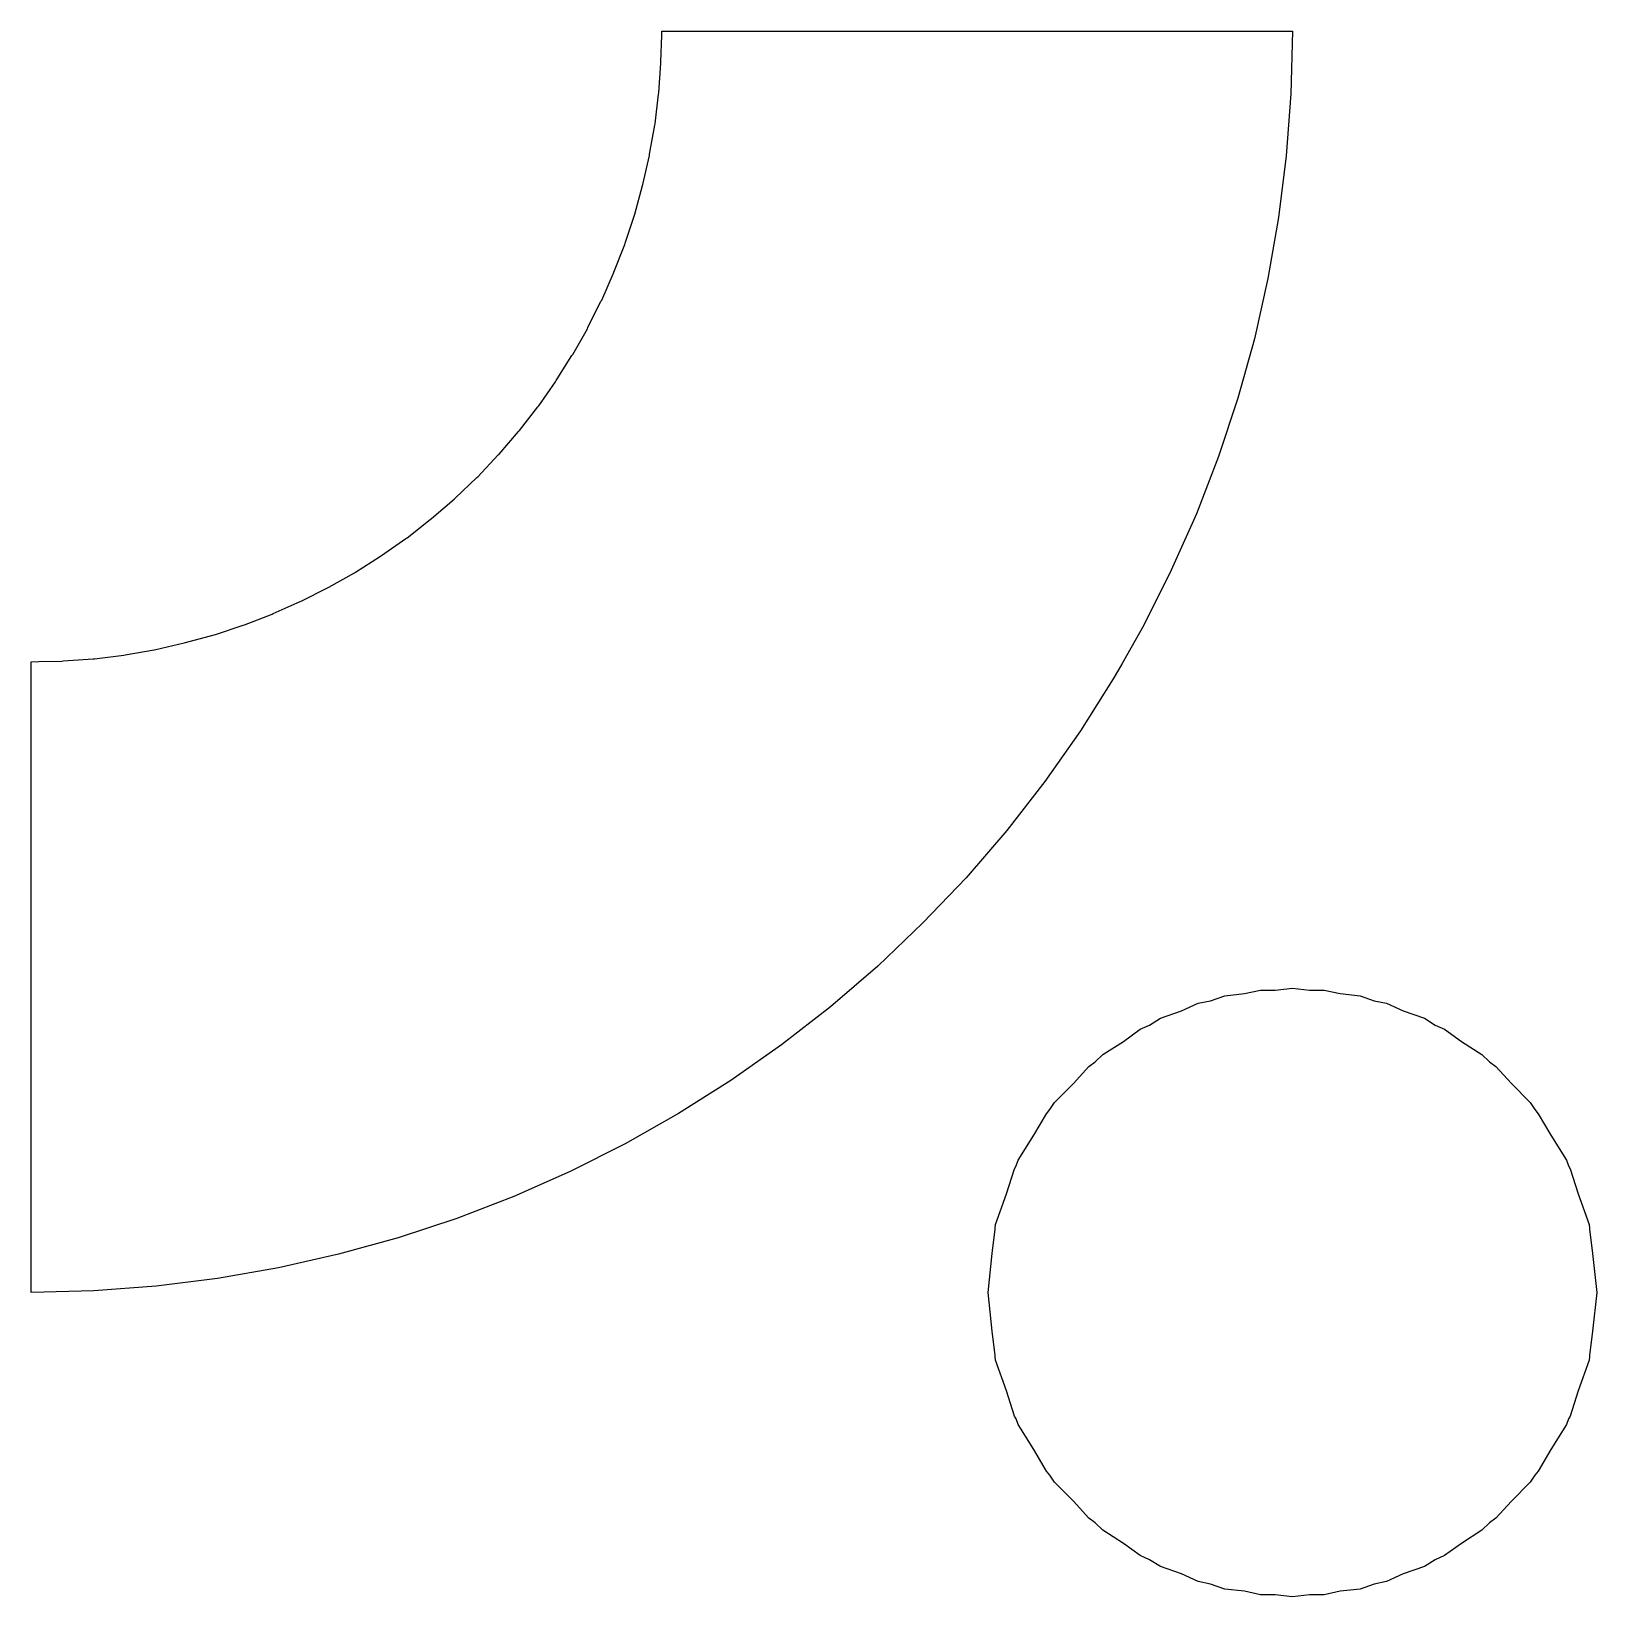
# Model space of a CAD drawing. Extents: x 125 to 175, y -125 to -75.
# Drawn here: x 125 to 128.724, y -78.724 to -75 of the extents above.
import ezdxf

# ---------------------------------------------------------------- set-up
doc = ezdxf.new("R2010")
doc.units = 0
doc.layers.add('BLACK', color=7, linetype='CONTINUOUS')

msp = doc.modelspace()

# ---------------------------------------------------------------- linework, layer by layer
at = {"layer": 'BLACK', "linetype": 'CONTINUOUS'}
for p, q in [((126.5, -75.0091), (126.5, -75)), ((126.5, -75), (128, -75)), ((128, -75), (127.996, -75.1488)), ((126.498, -75.0728), (126.5, -75.0091)), ((126.5, -75.0091), (126.5, -75.0091)), ((126.498, -75.0759), (126.498, -75.0728)), ((126.493, -75.1467), (126.498, -75.0759)), ((126.484, -75.22), (126.492, -75.1498)), ((126.492, -75.1498), (126.493, -75.1467)), ((127.996, -75.1488), (127.985, -75.2965)), ((126.471, -75.2925), (126.483, -75.223)), ((126.483, -75.223), (126.484, -75.22)), ((126.455, -75.3641), (126.471, -75.2955)), ((126.471, -75.2955), (126.471, -75.2925)), ((127.985, -75.2965), (127.967, -75.443)), ((126.436, -75.4348), (126.454, -75.3671)), ((126.454, -75.3671), (126.455, -75.3641)), ((126.413, -75.5043), (126.435, -75.4377)), ((126.435, -75.4377), (126.436, -75.4348)), ((127.967, -75.443), (127.942, -75.588)), ((126.386, -75.5726), (126.412, -75.5072)), ((126.412, -75.5072), (126.413, -75.5043)), ((126.357, -75.6395), (126.385, -75.5754)), ((126.385, -75.5754), (126.386, -75.5726)), ((127.942, -75.588), (127.91, -75.7313)), ((126.324, -75.7049), (126.355, -75.6423)), ((126.355, -75.6423), (126.357, -75.6395)), ((126.288, -75.7688), (126.323, -75.7077)), ((126.323, -75.7077), (126.324, -75.7049)), ((127.91, -75.7313), (127.87, -75.8725)), ((126.249, -75.8309), (126.286, -75.7715)), ((126.286, -75.7715), (126.288, -75.7688)), ((126.207, -75.8911), (126.247, -75.8335)), ((126.247, -75.8335), (126.249, -75.8309)), ((126.161, -75.9494), (126.205, -75.8936)), ((126.205, -75.8936), (126.207, -75.8911)), ((127.87, -75.8725), (127.824, -76.0115)), ((126.113, -76.0056), (126.159, -75.9518)), ((126.159, -75.9518), (126.161, -75.9494)), ((126.111, -76.0079), (126.113, -76.0056)), ((126.062, -76.0595), (126.111, -76.0079)), ((127.824, -76.0115), (127.772, -76.148)), ((126.008, -76.1109), (126.06, -76.0617)), ((126.06, -76.0617), (126.062, -76.0595)), ((125.952, -76.1593), (126.006, -76.113)), ((126.006, -76.113), (126.008, -76.1109)), ((127.772, -76.148), (127.712, -76.2818)), ((125.894, -76.2047), (125.949, -76.1613)), ((125.949, -76.1613), (125.952, -76.1593)), ((125.833, -76.2471), (125.891, -76.2066)), ((125.891, -76.2066), (125.894, -76.2047)), ((125.771, -76.2864), (125.831, -76.2488)), ((125.831, -76.2488), (125.833, -76.2471)), ((125.708, -76.3225), (125.769, -76.288)), ((125.769, -76.288), (125.771, -76.2864)), ((127.712, -76.2818), (127.647, -76.4127)), ((125.642, -76.3555), (125.705, -76.324)), ((125.705, -76.324), (125.708, -76.3225)), ((125.575, -76.3852), (125.64, -76.3568)), ((125.64, -76.3568), (125.642, -76.3555)), ((125.438, -76.4347), (125.504, -76.4126)), ((125.504, -76.4126), (125.507, -76.4116)), ((125.507, -76.4116), (125.573, -76.3864)), ((125.573, -76.3864), (125.575, -76.3852)), ((127.647, -76.4127), (127.595, -76.5041)), ((125.367, -76.4543), (125.435, -76.4356)), ((125.435, -76.4356), (125.438, -76.4347)), ((125.15, -76.4925), (125.22, -76.4838)), ((125.22, -76.4838), (125.223, -76.4833)), ((125.223, -76.4833), (125.292, -76.4712)), ((125.292, -76.4712), (125.296, -76.4706)), ((125.296, -76.4706), (125.364, -76.4551)), ((125.364, -76.4551), (125.367, -76.4543)), ((125, -76.5), (125.018, -76.4995)), ((125, -78), (125, -76.5)), ((125.018, -76.4995), (125.073, -76.4982)), ((125.018, -76.4995), (125.018, -76.4995)), ((125.073, -76.4982), (125.076, -76.498)), ((125.076, -76.498), (125.147, -76.4928)), ((125.147, -76.4928), (125.15, -76.4925)), ((127.586, -76.5194), (127.574, -76.5403)), ((127.595, -76.5041), (127.586, -76.5194)), ((127.574, -76.5403), (127.496, -76.6644)), ((127.496, -76.6644), (127.411, -76.7848)), ((127.411, -76.7848), (127.321, -76.9013)), ((127.321, -76.9013), (127.224, -77.0135)), ((127.224, -77.0135), (127.121, -77.1213)), ((127.121, -77.1213), (127.014, -77.2239)), ((127.014, -77.2239), (126.901, -77.3206)), ((127.776, -77.3121), (127.805, -77.3061)), ((127.805, -77.3061), (127.839, -77.2942)), ((127.839, -77.2942), (127.886, -77.2889)), ((127.886, -77.2889), (127.924, -77.2807)), ((127.924, -77.2807), (127.959, -77.2807)), ((127.959, -77.2807), (128, -77.276)), ((128, -77.276), (128.041, -77.2807)), ((128.041, -77.2807), (128.076, -77.2807)), ((128.076, -77.2807), (128.114, -77.2889)), ((128.114, -77.2889), (128.161, -77.2942)), ((128.161, -77.2942), (128.195, -77.3061)), ((128.195, -77.3061), (128.224, -77.3121)), ((126.901, -77.3206), (126.785, -77.4113)), ((127.686, -77.3477), (127.736, -77.3303)), ((127.736, -77.3303), (127.776, -77.3121)), ((128.224, -77.3121), (128.264, -77.3303)), ((128.264, -77.3303), (128.314, -77.3477)), ((127.598, -77.4029), (127.638, -77.3736)), ((127.638, -77.3736), (127.66, -77.364)), ((127.66, -77.364), (127.686, -77.3477)), ((128.314, -77.3477), (128.34, -77.364)), ((128.34, -77.364), (128.362, -77.3736)), ((128.362, -77.3736), (128.402, -77.4029)), ((126.785, -77.4113), (126.664, -77.496)), ((127.549, -77.434), (127.598, -77.4029)), ((128.402, -77.4029), (128.451, -77.434)), ((127.516, -77.4625), (127.531, -77.4517)), ((127.531, -77.4517), (127.549, -77.434)), ((128.451, -77.434), (128.469, -77.4517)), ((128.469, -77.4517), (128.484, -77.4625)), ((126.664, -77.496), (126.54, -77.5744)), ((127.479, -77.5031), (127.516, -77.4625)), ((128.484, -77.4625), (128.521, -77.5031)), ((127.434, -77.5486), (127.479, -77.5031)), ((128.521, -77.5031), (128.566, -77.5486)), ((127.415, -77.5749), (127.423, -77.5652)), ((127.423, -77.5652), (127.434, -77.5486)), ((128.566, -77.5486), (128.577, -77.5652)), ((128.577, -77.5652), (128.585, -77.5749)), ((126.54, -77.5744), (126.413, -77.6466)), ((127.385, -77.6262), (127.415, -77.5749)), ((128.585, -77.5749), (128.615, -77.6261)), ((127.348, -77.6859), (127.385, -77.6262)), ((128.615, -77.6261), (128.652, -77.6859)), ((126.413, -77.6466), (126.282, -77.7124)), ((126.282, -77.7124), (126.148, -77.7716)), ((127.32, -77.7654), (127.339, -77.7058)), ((127.339, -77.7058), (127.343, -77.6993)), ((127.343, -77.6993), (127.348, -77.6859)), ((128.652, -77.6859), (128.657, -77.6993)), ((128.657, -77.6993), (128.661, -77.7058)), ((128.661, -77.7058), (128.68, -77.7654)), ((126.148, -77.7716), (126.012, -77.8243)), ((127.294, -77.8389), (127.32, -77.7654)), ((128.68, -77.7654), (128.706, -77.8389)), ((126.012, -77.8243), (125.873, -77.8703)), ((127.286, -77.9077), (127.293, -77.8496)), ((127.293, -77.8475), (127.294, -77.8389)), ((127.293, -77.8496), (127.293, -77.8475)), ((128.706, -77.8389), (128.707, -77.8475)), ((128.707, -77.8475), (128.707, -77.8496)), ((128.707, -77.8496), (128.714, -77.9076)), ((125.873, -77.8703), (125.731, -77.9095)), ((125.588, -77.9418), (125.443, -77.9671)), ((125.731, -77.9095), (125.588, -77.9418)), ((127.276, -78), (127.286, -77.9077)), ((128.714, -77.9076), (128.724, -78)), ((125.443, -77.9671), (125.297, -77.9853)), ((125.149, -77.9963), (125, -78)), ((125.297, -77.9853), (125.149, -77.9963)), ((127.286, -78.0923), (127.276, -78)), ((128.724, -78), (128.714, -78.0924)), ((127.293, -78.1504), (127.286, -78.0923)), ((128.714, -78.0924), (128.707, -78.1504)), ((127.293, -78.1525), (127.293, -78.1504)), ((127.294, -78.1611), (127.293, -78.1525)), ((127.32, -78.2346), (127.294, -78.1611)), ((128.706, -78.1611), (128.68, -78.2346)), ((128.707, -78.1524), (128.706, -78.1611)), ((128.707, -78.1504), (128.707, -78.1524)), ((127.339, -78.2942), (127.32, -78.2346)), ((128.68, -78.2346), (128.661, -78.2942)), ((127.343, -78.3007), (127.339, -78.2942)), ((127.348, -78.3141), (127.343, -78.3007)), ((127.385, -78.3739), (127.348, -78.3141)), ((128.652, -78.3141), (128.615, -78.3739)), ((128.657, -78.3007), (128.652, -78.3141)), ((128.661, -78.2942), (128.657, -78.3007)), ((127.415, -78.4251), (127.385, -78.3739)), ((128.615, -78.3739), (128.585, -78.4251)), ((127.423, -78.4348), (127.415, -78.4251)), ((128.585, -78.4251), (128.577, -78.4348)), ((127.434, -78.4514), (127.423, -78.4348)), ((127.479, -78.4969), (127.434, -78.4514)), ((128.566, -78.4514), (128.521, -78.4969)), ((128.577, -78.4348), (128.566, -78.4514)), ((127.516, -78.5375), (127.479, -78.4969)), ((128.521, -78.4969), (128.484, -78.5375)), ((127.531, -78.5483), (127.516, -78.5375)), ((128.484, -78.5375), (128.469, -78.5483)), ((127.549, -78.566), (127.531, -78.5483)), ((127.598, -78.5971), (127.549, -78.566)), ((128.451, -78.566), (128.402, -78.5972)), ((128.469, -78.5483), (128.451, -78.566)), ((127.638, -78.6264), (127.598, -78.5971)), ((128.402, -78.5972), (128.362, -78.6264)), ((127.66, -78.636), (127.638, -78.6264)), ((127.686, -78.6523), (127.66, -78.636)), ((128.34, -78.636), (128.314, -78.6523)), ((128.362, -78.6264), (128.34, -78.636)), ((127.736, -78.6697), (127.686, -78.6523)), ((127.776, -78.6879), (127.736, -78.6697)), ((127.805, -78.6939), (127.776, -78.6879)), ((128.224, -78.6879), (128.195, -78.6939)), ((128.264, -78.6697), (128.224, -78.6879)), ((128.314, -78.6523), (128.264, -78.6697)), ((127.839, -78.7058), (127.805, -78.6939)), ((127.886, -78.7111), (127.839, -78.7058)), ((127.924, -78.7193), (127.886, -78.7111)), ((127.959, -78.7193), (127.924, -78.7193)), ((128, -78.724), (127.959, -78.7193)), ((128.041, -78.7193), (128, -78.724)), ((128.076, -78.7193), (128.041, -78.7193)), ((128.114, -78.7111), (128.076, -78.7193)), ((128.161, -78.7058), (128.114, -78.7111)), ((128.195, -78.6939), (128.161, -78.7058))]:
    msp.add_line(p, q, dxfattribs=at)

doc.saveas('drawing.dxf')
